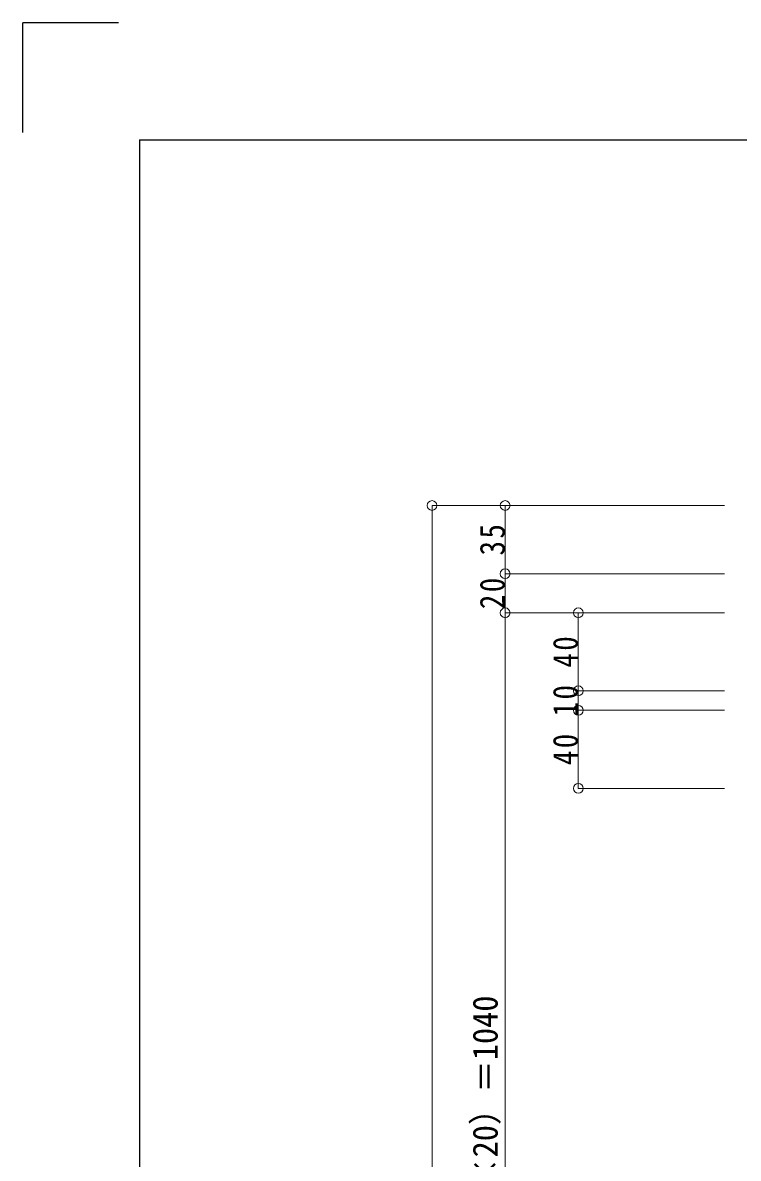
# Model space of a CAD drawing. Units: millimetres at full size, sheet at 1:5. Extents: x -1050 to 1050, y -742 to 742.
# Drawn here: x -1050 to -683, y 160 to 742 of the extents above; entities that cross this region are included whole.
import ezdxf
from ezdxf.enums import TextEntityAlignment as Align

# ---------------------------------------------------------------- set-up
doc = ezdxf.new("R2010")
doc.units = ezdxf.units.MM
doc.header["$LTSCALE"] = 5
doc.layers.add('0-3_寸法', color=54, linetype='Continuous', lineweight=20)
doc.layers.add('1-4_印刷位置ライン', color=7, linetype='Continuous')
doc.layers.add('1-5_図枠1_1', color=7, linetype='Continuous')
doc.styles.add('ＭＳ ゴシック', font='')
doc.styles.get('ＭＳ ゴシック').set_extended_font_data('MS Gothic')

# ---------------------------------------------------------------- blocks, each defined once
blk = doc.blocks.new('dimension_origin')
at = {"color": 0, "linetype": 'Continuous', "lineweight": -2}
blk.add_circle((0, 0), 1.25, dxfattribs=at)

msp = doc.modelspace()

# ---------------------------------------------------------------- linework, layer by layer
at = {"layer": '0-3_寸法'}
for p, q in [((-690, 495), (-840, 495)), ((-840, -224.293), (-840, 495)), ((-802.5, 460), (-802.5, 495)), ((-690, 460), (-802.5, 460)), ((-802.5, 440), (-802.5, 460)), ((-690, 440), (-802.5, 440)), ((-802.5, -174.293), (-802.5, 440)), ((-765, 440), (-765, 400)), ((-690, 400), (-765, 400)), ((-765, 400), (-765, 390)), ((-690, 390), (-765, 390)), ((-765, 390), (-765, 350)), ((-690, 350), (-765, 350))]:
    msp.add_line(p, q, dxfattribs=at)
at = {"layer": '1-4_印刷位置ライン'}
for p in [(-1050, 686.222), (-1000.874, 742.5)]:
    msp.add_line(p, (-1050, 742.5), dxfattribs=at)
at = {"layer": '1-5_図枠1_1'}
msp.add_line((-990, 682.5), (703.535, 682.5), dxfattribs=at)
msp.add_lwpolyline([(-990, 682.5), (-990, -707.5), (990, -707.5)], dxfattribs=at)

# ---------------------------------------------------------------- block references
at = {"layer": '0-3_寸法', "xscale": 2, "yscale": 2}
for p, rotation in [((-840, 495), 90), ((-802.5, 495), 90), ((-802.5, 460), 90), ((-802.5, 460), 270), ((-802.5, 440), 90), ((-802.5, 440), 270), ((-765, 440), 90), ((-765, 400), 270), ((-765, 400), 90), ((-765, 390), 270), ((-765, 390), 90), ((-765, 350), 270)]:
    msp.add_blockref('dimension_origin', p, dxfattribs=dict(at, rotation=rotation))

# ---------------------------------------------------------------- texts
at = {"layer": '0-3_寸法', "style": 'ＭＳ ゴシック', "width": 0.95}
msp.add_text('（40×21）+（10×20）＝1040', height=12.83, rotation=90, dxfattribs=at).set_placement((-802.5, 19.729), align=Align.BOTTOM_LEFT)
at = {"layer": '0-3_寸法', "char_height": 12.83, "attachment_point": 7, "rotation": 90, "style": 'ＭＳ ゴシック'}
for s, insert in [('\\T1.17;\\W0.85;35', (-802.5, 469.375)), ('\\T1.17;\\W0.85;20', (-802.5, 441.875)), ('\\T1.17;\\W0.85;40', (-765, 411.875)), ('\\T1.17;\\W0.85;10', (-765, 386.875)), ('\\T1.17;\\W0.85;40', (-765, 361.875))]:
    msp.add_mtext(s, dxfattribs=dict(at, insert=insert))

doc.saveas('drawing.dxf')
